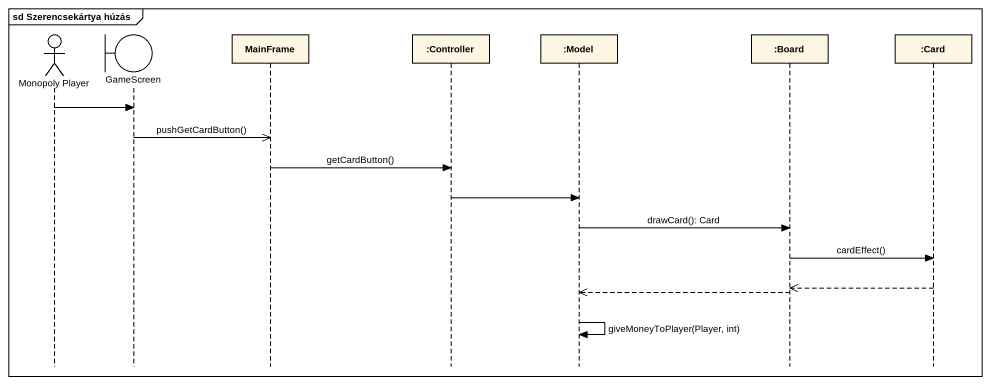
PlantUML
@startuml
mainframe sd Szerencsekártya húzás
hide footbox
actor "Monopoly Player" as Monopoly_Player
boundary GameScreen
participant "MainFrame" as MainFrame_
participant ":Controller" as Controller
participant ":Model" as Model
participant ":Board" as Board
participant ":Card" as Card_

Monopoly_Player -> GameScreen
GameScreen ->> MainFrame_ : pushGetCardButton()
MainFrame_ -> Controller : getCardButton()
Controller -> Model
Model -> Board : drawCard(): Card
Board -> Card_ : cardEffect()
Card_ -->> Board
Board -->> Model
Model -> Model : giveMoneyToPlayer(Player, int)
@enduml
